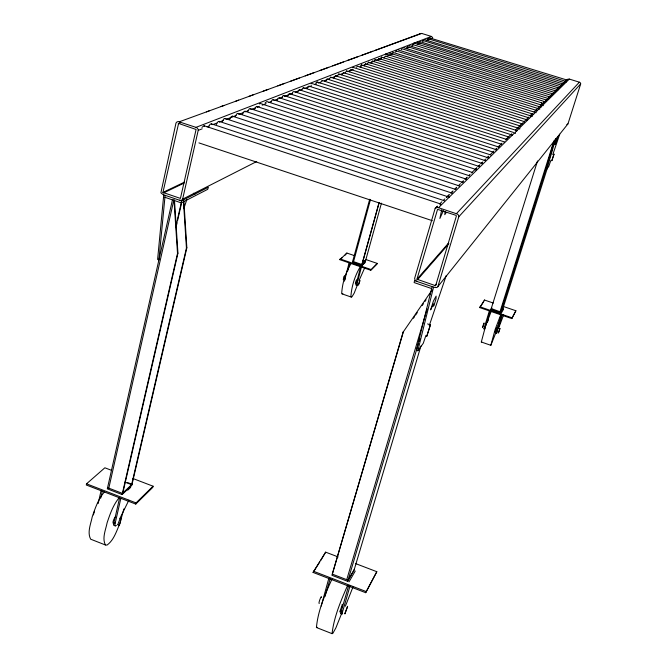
<?xml version="1.0" encoding="UTF-8"?>
<svg xmlns="http://www.w3.org/2000/svg" width="667" height="667" viewBox="0 0 667 667"><rect width="100%" height="100%" fill="white"/><g stroke="black" fill="none" stroke-linecap="round" stroke-linejoin="round"><path stroke-width="1" d="M430.39 324.912L426.763 336.326L430.39 324.912L427.572 323.937M162.931 192.438L180.432 198.416L196.081 129.481L178.598 123.42L162.931 192.438L184.551 182.091M179.431 200.217L181.507 200.3L182.625 199.166L198.341 129.773L197.315 128.089L195.981 127.355L178.514 121.644L177.155 121.761L176.013 122.945L160.897 192.813L163.04 194.614L181.507 200.925L208.412 187.202L207.695 189.336L181.307 202.893L164.924 197.282M544.264 101.934L544.205 101.459L389.169 52.918M546.523 100.5L546.473 100.025L392.413 52.243M416.95 279.223L435.634 285.718L456.411 215.933L455.936 215.316L437.56 209.355L416.95 279.223L448.474 243.172M552.851 94.322L552.81 93.847L403.86 47.791M163.749 194.856L157.604 259.421L158.921 259.888L165.116 195.323M431.624 288.553L414.124 282.566L414.582 280.624L434.5 287.435L436.743 287.56L437.777 286.91L458.813 216.725L458.371 214.957L457.187 213.974L438.502 207.704L436.935 207.487L435.176 208.296L414.616 278.431L415.057 280.14L416.95 281.432M181.307 202.893L181.507 200.925M559.705 86.902L559.671 86.443L417.017 42.146M561.656 85.718L561.631 85.251L419.801 41.604M564.365 83.058L564.349 82.608L424.721 39.687M566.992 80.49L566.975 80.04L429.49 37.836M566.808 124.621L567.959 123.879L580.682 83.9L580.457 82.908L579.381 82.191L569.335 79.081L567.7 79.231L534.009 112.031M356.887 280.223C356.862 277.655 354.369 285.468 355.861 283.475M342.338 605.002L342.404 604.277L339.811 611.906M93.388 514.891L94.506 511.172M484.617 329.198L490.22 310.989L489.42 310.714L483.833 329.048L484.067 328.673M119.61 497.849L113.724 523.728L113.715 525.363L114.666 525.479M120.852 498.332L114.957 524.204L115.141 526.221L116.391 525.346M123.895 508.888L119.835 523.47M445.097 211.589L444.781 214.674L446.09 212.748M496.715 327.789L495.206 332.108L495.898 330.432M111.614 470.368L104.869 467.792L86.543 483.817L86.285 485.001L135.768 504.077L152.801 487.369L153.076 486.21L132.825 478.472M98.182 503.552L101.059 490.704M100.742 498.091L102.293 491.179M321.394 597.632C322.003 593.472 317.934 603.818 319.218 603.527M172.403 200.042L107.312 488.853L122.119 494.555L131.774 485.443L186.852 247.799L183.859 200.85M108.813 488.144L173.97 199.483L177.514 253.41L122.119 494.555M175.738 227.013L181.441 201.959M176.622 224.779L177.072 222.778M177.53 220.769L181.641 202.743M122.836 492.955L177.947 253.152L174.479 200.3M183.433 201.067L186.435 248.049L131.616 484.684L124.921 482.124M135.768 504.077L136.043 502.893L153.076 486.21M432.108 286.618L416.425 350.275L417.834 350.767L423.27 343.297L425.93 335.434M417.834 350.767L433.567 287.118M541.529 105.278L541.896 102.91L385.534 53.91M344.414 277.072L344.556 276.505M349.091 262.84L344.464 281.132M360.655 266.8L355.945 285.101L356.528 284.309M361.422 267.067L356.712 285.359L357.295 284.576M557.304 89.87L557.687 87.652L413.915 42.971M360.939 66.833L361.439 64.949L528.831 117.809M380.999 59.046L381.516 57.112L540.945 107.179L540.62 107.495M365.441 259.396L377.18 263.398L376.972 264.149L370.702 270.243L339.878 259.68L346.857 253.051L354.686 255.719M346.857 253.051L345.147 255.102M347.69 271.035L349.867 263.106M369.71 199.241L352.451 262.123L361.681 265.283L365.233 261.964L381.449 203.16M370.435 199.725L353.593 261.472M361.681 265.283L379.056 202.593M362.056 264.365L379.215 202.468M370.702 270.243L377.18 263.398M342.613 613.106L341.871 614.224L349.925 586.301L348.608 585.793L340.562 613.715L341.312 612.606M355.578 563.582L376.822 571.702L365.699 592.696L313.073 572.419L325.646 552.151L338.194 556.945M325.646 552.151L320.86 560.255M496.615 328.172L496.106 329.832M499.466 321.561L501.159 314.207M554.352 140.17L546.115 168.593L546.948 168.859L548.808 166.333L550.792 160.497M546.948 168.859L555.769 138.478M324.954 596.606L330.19 578.698L328.873 578.189L321.194 606.078M432.149 289.895L403.093 332.191L331.958 575.304L347.69 581.357L353.944 570.56L420.919 346.015M346.732 579.665L427.138 308.954M347.69 581.357L418.409 343.597M419.009 341.596L419.893 338.603M365.699 592.696L376.822 571.702M441.721 209.705L439.878 218.468L443.405 210.63M496.957 332.575L496.54 333.433L502.218 315.099L501.417 314.824L495.748 333.158L495.965 332.775M498.066 326.138L499.224 322.378M503.126 306.395L515.899 310.755L511.781 318.568L479.798 307.612L484.459 300.025L493.305 303.043M341.629 607.52L341.929 606.553M484.225 300.775L484.459 300.025M547.757 166.792L502.768 308.954L500.517 312.806L490.937 309.53L537.51 160.964M553.693 141.687L500.058 311.589M500.517 312.806L552.543 148.249M511.781 318.568L515.899 310.755M483.417 325.463C485.851 317.284 480.582 332.508 483.208 326.063M183.917 208.279L186.868 199.483M357.579 284.526L354.21 293.105L352.009 296.732L351.284 297.082L342.113 293.897L341.704 293.197C342.371 282.866 345.639 272.319 351.1 263.523M429.265 325.604L446.256 275.463M552.776 154.652L559.721 134.209M495.956 332.525L490.829 345.306L481.316 342.004L485.559 326.088L491.212 311.322M341.596 613.607L335.868 627.914L332.808 633.4L332.058 633.65L316.425 627.514C317.951 610.739 324.954 594.522 331.908 579.248M498.624 328.156L503.635 314.907M487.469 322.178L488.552 319.343M556.845 89.553L557.687 87.652M558.838 88.327L559.671 86.443M540.945 105.019L541.896 102.91M345.381 606.195L352.943 587.085M119.526 524.387C116.308 531.657 113.749 540.237 107.037 545.089L105.378 544.964L90.67 539.194C87.018 532.349 90.812 524.02 92.196 516.975C95.148 508.179 98.299 499.024 104.452 491.904M340.27 611.097L340.587 610.372M565.766 82.391L566.283 81.532M566.533 80.94L566.975 80.04M563.89 83.525L564.349 82.608M359.171 280.323L364.824 267.559M555.319 91.904L555.886 90.979M557.362 90.645L557.92 89.72M343.622 279.256L343.83 278.806M552.309 94.847L552.81 93.847M549.183 97.907L549.783 96.932M543.672 102.51L544.205 101.459M545.939 101.076L546.473 100.025M523.712 122.828L524.462 121.652L353.202 67.45L352.518 67.717M411.681 46.365L412.765 44.556L557.845 89.67M406.345 48.466L407.454 46.615L554.986 92.596M384.017 58.071L385.251 56.07L543.305 105.653M377.68 60.58L378.948 58.538L539.82 109.096M380.257 59.138L381.516 57.112L381.866 57.67M373.795 61.689L375.087 59.621L537.385 110.68M367.058 64.34L368.392 62.239L533.675 114.332M371.085 63.19L372.394 61.106L536.193 112.69M364.232 65.908L365.583 63.774L365.983 64.349M360.072 67.1L361.439 64.949M419.91 33.834L374.746 50.534M349.341 71.803L351.067 69.651L522.236 123.895M344.856 73.112L346.615 70.935L520.427 126.071M500.784 314.599L495.181 329.406L490.829 345.306M341.654 74.846L343.438 72.645L518.984 128.398M333.625 78.022L335.468 75.771L513.565 132.466M337.01 76.205L338.819 73.979L516.091 130.348M325.254 81.341L327.163 79.023L508.946 137.035M328.798 79.448L330.674 77.164L511.547 134.817M119.752 518.726L128.873 500.208M320.235 82.825L322.178 80.482L506.803 139.478M301.492 90.228L302.71 88.094L303.585 87.752L496.415 149.708M306.945 88.586L308.146 86.477L308.996 86.143L498.808 147.048M297.432 92.354L298.674 90.195L299.566 89.845L493.538 152.251M291.746 94.072L293.005 91.888L293.922 91.529L491.004 155.027M287.444 96.306L288.728 94.097L289.661 93.73L488.986 158.046M276.988 100.45L278.314 98.174L279.298 97.791L482.191 163.465M281.507 98.116L282.816 95.873L283.775 95.498L485.318 160.63M347.657 585.318C340.845 600.709 333.992 616.875 332.058 633.65M270.785 102.351L272.136 100.042L273.145 99.65L479.34 166.5M254.469 109.363L255.895 106.97L256.97 106.545L469.66 175.846M247.674 111.472L249.125 109.038L250.233 108.604L466.458 179.181M242.421 114.14L243.897 111.672L245.031 111.231L462.94 182.475M235.293 116.358L236.802 113.857L237.969 113.398L459.546 185.985M229.69 119.176L231.232 116.633L232.424 116.166L455.844 189.495M222.211 121.519L223.787 118.943L225.012 118.468L452.234 193.18M216.283 124.487L217.884 121.869L219.143 121.377L449.341 197.224M567.442 79.465L563.573 83.383M208.421 126.963L210.055 124.312L211.356 123.804L444.505 200.784M348.999 581.866L355.236 571.052M354.294 569.385L348.041 580.173L332.308 574.12L403.36 331.866L403.093 332.191M501.317 313.073L503.56 309.23M427.305 39.503L427.914 38.653L566.216 81.474M422.461 41.396L423.086 40.537L563.615 84.142M401.251 49.691L401.951 48.766L551.942 95.581M395.531 51.934L396.248 50.984L548.783 98.674M491.287 308.588L500.759 312.039L503.01 308.204L502.218 307.929M490.937 309.53L491.879 308.004M526.797 120.235L527.163 119.877L357.495 66.233L356.353 67.234M519.576 129.106L519.977 128.714M313.073 572.419L319.743 561.998M516.675 131.065L517.083 130.665M515.124 133.508L515.541 133.092M512.114 135.551L512.539 135.134M479.798 307.612L483.675 301.626M504.152 142.421L504.611 141.979L317.083 81.974L315.708 83.133M500.875 144.664L501.351 144.205L311.881 83.5L311.047 83.825M475.829 170.177L476.405 169.61L266.842 101.559L265.141 102.91M471.786 173.045L472.386 172.461L260.388 103.502L259.33 103.919M413.457 318.242L414.624 316.542M415.541 315.157L417.292 312.606M422.211 305.503L423.378 303.802M424.879 301.559L426.055 299.858M429.556 294.756L430.724 293.055M440.237 204.836L440.987 204.102L204.077 125.746L201.934 127.372M438.027 286.426L567.959 123.879M434.976 285.826L436.285 284.209M119.268 497.615C113.207 504.827 110.072 513.974 107.112 522.778C105.719 529.831 101.909 538.069 105.378 544.964M417.417 279.823L448.891 243.713M481.316 342.004L481.732 341.546M458.813 216.725L580.682 83.9M456.436 213.648L579.381 82.191M438.502 207.704L569.335 79.081M435.176 208.296L437.402 206.128M439.636 203.952L441.862 201.784M443.347 200.333L444.839 198.891M446.323 197.44L449.291 194.547M450.784 193.096L453.01 190.929M455.236 188.753L456.728 187.31M458.212 185.86L460.438 183.692M461.923 182.241L463.415 180.79M464.899 179.348L467.125 177.172M468.618 175.729L470.102 174.279M472.328 172.111L476.788 167.767M478.272 166.316L479.765 164.874M481.249 163.423L482.733 161.973M484.217 160.53L485.709 159.079M487.193 157.629L488.678 156.186M490.162 154.736L493.88 151.117M495.364 149.675L496.848 148.224M498.341 146.773L502.051 143.155M505.769 139.536L511.714 133.75M515.433 130.132L522.861 122.895M524.345 121.444L528.806 117.1M530.29 115.658L532.516 113.482M435.659 208.079L437.152 206.628M446.815 197.207L449.049 195.031M451.276 192.855L452.768 191.404M454.994 189.228L456.486 187.777M461.689 182.7L463.173 181.257M465.408 179.081L466.892 177.63M475.079 169.651L476.563 168.201M478.047 166.75L479.54 165.308M481.024 163.857L482.516 162.406M486.977 158.054L488.461 156.603M495.156 150.075L496.64 148.633M498.132 147.182L499.616 145.731M505.569 139.928L507.053 138.478M519.693 126.155L522.67 123.253M530.107 116.008L532.341 113.832M541.262 105.128L543.497 102.951M547.215 99.333L553.16 93.53M555.394 91.354L562.089 84.826M127.739 490.17L130.699 487.377M409.271 45.689L555.803 90.929M362.131 265.416L365.082 262.656M398.232 49.975L549.691 96.882M339.878 259.68L342.138 257.72M113.707 523.845C111.764 523.253 114.115 517.959 115.633 516.625M177.514 253.41L177.947 253.152M186.435 248.049L186.852 247.799M420.152 33.6L421.711 33.442L431.374 36.427L432.608 37.452L432.658 38.102L426.847 40.395M182.625 199.166L256.72 161.522M163.39 193.021L184.05 183.108M342.113 293.897L342.855 293.563M343.288 279.798L343.772 276.822L344.697 275.621M198.307 130.34L202.184 128.814M207.028 126.905L208.963 126.146M212.84 124.621L216.708 123.095M219.618 121.953L223.487 120.427M226.396 119.285L236.076 115.474M238.986 114.332L243.822 112.423M245.764 111.664L248.666 110.522M251.567 109.38L255.444 107.854M257.379 107.087L259.321 106.328M262.223 105.186L266.1 103.66M269.001 102.518L270.935 101.751M274.812 100.233L277.714 99.083M279.656 98.324L282.558 97.182M284.492 96.415L292.246 93.372M295.147 92.229L298.057 91.079M299.992 90.32L301.926 89.561M304.836 88.419L311.614 85.751M314.516 84.601L316.45 83.842M318.392 83.083L320.327 82.316M324.195 80.79L329.039 78.889M331.949 77.747L337.76 75.454M339.695 74.696L342.596 73.553M347.44 71.644L353.252 69.36M362.931 65.549L364.874 64.782M369.71 62.881L374.554 60.972M376.488 60.213L381.332 58.304M386.176 56.403L392.955 53.735M406.511 48.399L409.413 47.257M417.167 44.205L420.068 43.063M361.03 266.408L360.33 266.683C354.944 275.546 351.667 286.051 350.892 296.381L351.284 297.082M195.981 127.355L431.374 36.427M178.239 123.678L180.19 122.97M206.361 111.889L209.296 110.814M221.044 106.537L223.979 105.469M235.726 101.184L238.669 100.117M248.458 96.548L253.352 94.764M263.14 91.196L268.034 89.411M277.822 85.843L284.676 83.35M290.554 81.207L299.358 77.997M305.236 75.855L314.049 72.645M319.918 70.51L328.731 67.292M332.65 65.866L343.413 61.948M347.332 60.522L358.096 56.595M362.014 55.169L372.786 51.242M179.248 121.811L421.711 33.442M316.425 627.514L317.242 627.288M365.583 63.774L532.308 116.375M368.392 62.239L368.784 62.806M372.394 61.106L372.77 61.672M198.941 142.896L432.349 220.694M375.087 59.621L375.454 60.188M193.413 193.255L195.298 193.889M363.573 260.572L365.441 261.206L361.889 264.524L352.66 261.364M362.481 260.405L365.283 261.356M340.078 258.921L370.91 269.485M480.032 306.853L512.023 317.809M484.425 326.672L485.217 326.947M496.356 330.79L497.157 331.065M344.756 278.698L345.523 278.964M356.261 282.666L357.028 282.933M378.948 58.538L379.315 59.105M127.264 482.449L132.041 484.275L122.395 493.372L107.579 487.677M86.543 483.817L136.043 502.893M313.415 571.227L366.066 591.504M341.187 610.68L342.496 611.189M113.94 522.578L115.174 523.053M396.248 50.984L396.557 51.526M407.454 46.615L407.737 47.157M412.765 44.556L413.031 45.081M423.086 40.537L423.328 41.054M427.914 38.653L428.147 39.17M204.077 125.746L204.502 126.363M211.356 123.804L211.756 124.421M219.143 121.377L219.535 121.986M225.012 118.468L225.388 119.068M232.424 116.166L232.783 116.775M237.969 113.398L238.319 113.999M245.031 111.231L245.364 111.823M250.233 108.604L250.559 109.196M256.97 106.545L257.287 107.129M273.145 99.65L273.42 100.225M279.298 97.791L279.565 98.357M283.775 95.498L284.034 96.056M289.661 93.73L289.92 94.289M299.566 89.845L299.8 90.395M303.585 87.752L303.81 88.302M317.083 81.974L317.292 82.516M322.178 80.482L322.378 81.015M327.163 79.023L327.355 79.548M330.674 77.164L330.857 77.689M335.468 75.771L335.651 76.288M338.819 73.979L338.994 74.496M343.438 72.645L343.605 73.153M346.615 70.935L346.773 71.444M351.067 69.651L351.217 70.16M361.706 65.032L361.847 65.524M430.657 309.763L433.592 303.81L433.55 306.211L434.034 305.328L436.018 298.866L436.118 296.098L433.4 301.067L430.657 309.763M557.72 136.902L556.053 142.863L555.869 143.297L556.211 141.437L554.877 144.572L557.72 136.902M117.917 524.437C119.693 530.79 123.487 507.845 117.917 524.437M358.479 284.367L358.487 285.126L359.947 280.524L358.479 284.367M344.997 613.248L344.931 613.965L347.624 606.303L344.997 613.248M551.834 160.697L554.01 154.152L551.834 160.697M498.441 332.866L499.942 328.539L498.441 332.866"/></g></svg>
